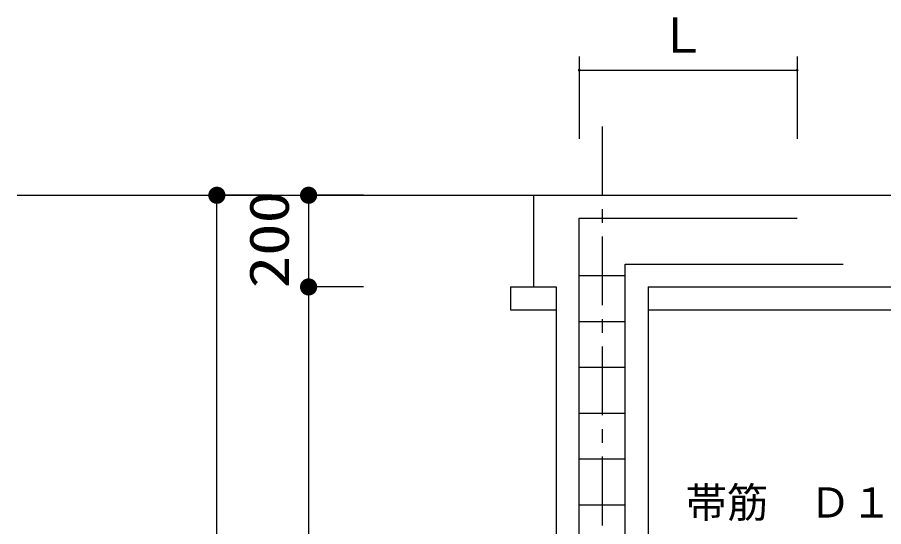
# Model space of a CAD drawing. Units: millimetres, scale not verified. Extents: x -8093 to 8093, y -5792 to 5792.
# Drawn here: x -1106 to 782, y 1785 to 2896 of the extents above; entities that cross this region are included whole.
import ezdxf
from ezdxf.enums import TextEntityAlignment as Align

# ---------------------------------------------------------------- set-up
doc = ezdxf.new("R2010")
doc.units = ezdxf.units.MM
doc.header["$LTSCALE"] = 30
doc.linetypes.add('CHAIN1', pattern=[8, 5, -1, 1, -1])
for name, color, linetype, lineweight in [('0-1_00クル-フ-0躯体', 3, 'Continuous', 25), ('0-3_00クル-フ-1機器', 2, 'Continuous', 25), ('0-4_00クル-フ-6寸法', 132, 'Continuous', 25), ('0-7_00クル-フ-2製作', 3, 'Continuous', 25)]:
    doc.layers.add(name, color=color, linetype=linetype, lineweight=lineweight)
doc.styles.add('ＭＳ ゴシック', font='')
doc.styles.get('ＭＳ ゴシック').set_extended_font_data('MS Gothic')

msp = doc.modelspace()

# ---------------------------------------------------------------- linework, layer by layer
at = {"layer": '0-1_00クル-フ-0躯体', "color": 2}
for p, q in [((118.72, 2811.08), (118.72, 2631.42)), ((593.72, 2811.08), (593.72, 2631.42)), ((118.72, 2781.08), (593.72, 2781.08))]:
    msp.add_line(p, q, dxfattribs=at)
at = {"layer": '0-1_00クル-フ-0躯体', "color": 5}
for points in [[(118.72, 2781.08), (115.72, 2781.26), (115.77, 2781.64)], [(118.72, 2781.08), (115.72, 2781.08), (115.72, 2781.26)], [(118.72, 2778.08), (115.72, 2781.08), (118.72, 2781.08)], [(118.72, 2778.08), (115.74, 2780.7), (115.72, 2781.08)], [(118.72, 2778.08), (115.81, 2780.33), (115.74, 2780.7)], [(118.72, 2781.08), (115.77, 2781.64), (115.87, 2782)], [(118.72, 2778.08), (115.93, 2779.97), (115.81, 2780.33)], [(118.72, 2781.08), (115.87, 2782), (116, 2782.35)], [(118.72, 2778.08), (116.09, 2779.63), (115.93, 2779.97)], [(118.72, 2781.08), (116, 2782.35), (116.19, 2782.68)], [(118.72, 2778.08), (116.29, 2779.31), (116.09, 2779.63)], [(118.72, 2781.08), (116.19, 2782.68), (116.41, 2782.99)], [(118.72, 2778.08), (116.53, 2779.02), (116.29, 2779.31)], [(118.72, 2781.08), (116.41, 2782.99), (116.67, 2783.26)], [(118.72, 2778.08), (116.81, 2778.76), (116.53, 2779.02)], [(118.72, 2781.08), (116.67, 2783.26), (116.96, 2783.5)], [(118.72, 2778.08), (117.11, 2778.54), (116.81, 2778.76)], [(118.72, 2781.08), (116.96, 2783.5), (117.27, 2783.7)], [(118.72, 2778.08), (117.44, 2778.36), (117.11, 2778.54)], [(118.72, 2781.08), (117.27, 2783.7), (117.61, 2783.86)], [(118.72, 2778.08), (117.79, 2778.22), (117.44, 2778.36)], [(118.72, 2781.08), (117.61, 2783.86), (117.97, 2783.98)], [(118.72, 2778.08), (118.16, 2778.13), (117.79, 2778.22)], [(118.72, 2781.08), (117.97, 2783.98), (118.34, 2784.05)], [(118.72, 2778.08), (118.53, 2778.08), (118.16, 2778.13)], [(118.72, 2781.08), (118.34, 2784.05), (118.72, 2784.08)], [(119.28, 2784.02), (118.72, 2784.08), (118.91, 2784.07)], [(119.28, 2784.02), (118.72, 2781.08), (118.72, 2784.08)], [(119.65, 2783.93), (118.72, 2781.08), (119.28, 2784.02)], [(120, 2783.79), (118.72, 2781.08), (119.65, 2783.93)], [(120.33, 2783.61), (118.72, 2781.08), (120, 2783.79)], [(120.63, 2783.39), (118.72, 2781.08), (120.33, 2783.61)], [(120.91, 2783.13), (118.72, 2781.08), (120.63, 2783.39)], [(121.15, 2782.84), (118.72, 2781.08), (120.91, 2783.13)], [(121.35, 2782.52), (118.72, 2781.08), (121.15, 2782.84)], [(121.51, 2782.18), (118.72, 2781.08), (121.35, 2782.52)], [(121.62, 2781.82), (118.72, 2781.08), (121.51, 2782.18)], [(121.7, 2781.45), (118.72, 2781.08), (121.62, 2781.82)], [(121.72, 2781.08), (118.72, 2781.08), (121.7, 2781.45)], [(121.71, 2780.89), (118.72, 2781.08), (121.72, 2781.08)], [(121.71, 2780.89), (118.72, 2778.08), (118.72, 2781.08)], [(121.67, 2780.51), (118.72, 2778.08), (121.71, 2780.89)], [(121.57, 2780.15), (118.72, 2778.08), (121.67, 2780.51)], [(121.43, 2779.8), (118.72, 2778.08), (121.57, 2780.15)], [(121.25, 2779.47), (118.72, 2778.08), (121.43, 2779.8)], [(121.03, 2779.16), (118.72, 2778.08), (121.25, 2779.47)], [(120.77, 2778.89), (118.72, 2778.08), (121.03, 2779.16)], [(120.48, 2778.65), (118.72, 2778.08), (120.77, 2778.89)], [(120.16, 2778.45), (118.72, 2778.08), (120.48, 2778.65)], [(119.82, 2778.29), (118.72, 2778.08), (120.16, 2778.45)], [(119.46, 2778.17), (118.72, 2778.08), (119.82, 2778.29)], [(119.09, 2778.1), (118.72, 2778.08), (119.46, 2778.17)], [(590.72, 2781.08), (590.77, 2781.64), (593.72, 2781.08)], [(590.72, 2781.08), (590.72, 2781.26), (590.77, 2781.64)], [(593.72, 2778.08), (590.72, 2781.08), (593.72, 2781.08)], [(593.72, 2778.08), (590.74, 2780.7), (590.72, 2781.08)], [(593.72, 2778.08), (590.81, 2780.33), (590.74, 2780.7)], [(593.72, 2781.08), (590.77, 2781.64), (590.87, 2782)], [(593.72, 2778.08), (590.93, 2779.97), (590.81, 2780.33)], [(593.72, 2781.08), (590.87, 2782), (591, 2782.35)], [(593.72, 2778.08), (591.09, 2779.63), (590.93, 2779.97)], [(593.72, 2781.08), (591, 2782.35), (591.19, 2782.68)], [(593.72, 2778.08), (591.29, 2779.31), (591.09, 2779.63)], [(593.72, 2781.08), (591.19, 2782.68), (591.41, 2782.99)], [(593.72, 2778.08), (591.53, 2779.02), (591.29, 2779.31)], [(593.72, 2781.08), (591.41, 2782.99), (591.67, 2783.26)], [(593.72, 2778.08), (591.81, 2778.76), (591.53, 2779.02)], [(593.72, 2781.08), (591.67, 2783.26), (591.96, 2783.5)], [(593.72, 2778.08), (592.11, 2778.54), (591.81, 2778.76)], [(593.72, 2781.08), (591.96, 2783.5), (592.27, 2783.7)], [(593.72, 2778.08), (592.44, 2778.36), (592.11, 2778.54)], [(593.72, 2781.08), (592.27, 2783.7), (592.61, 2783.86)], [(593.72, 2778.08), (592.79, 2778.22), (592.44, 2778.36)], [(593.72, 2781.08), (592.61, 2783.86), (592.97, 2783.98)], [(593.53, 2778.08), (592.79, 2778.22), (593.72, 2778.08)], [(593.16, 2778.13), (592.79, 2778.22), (593.53, 2778.08)], [(593.72, 2781.08), (592.97, 2783.98), (593.34, 2784.05)], [(593.72, 2781.08), (593.34, 2784.05), (593.72, 2784.08)], [(595, 2783.79), (593.72, 2784.08), (593.91, 2784.07)], [(595, 2783.79), (593.72, 2781.08), (593.72, 2784.08)], [(595.33, 2783.61), (593.72, 2781.08), (595, 2783.79)], [(595.63, 2783.39), (593.72, 2781.08), (595.33, 2783.61)], [(595.91, 2783.13), (593.72, 2781.08), (595.63, 2783.39)], [(596.15, 2782.84), (593.72, 2781.08), (595.91, 2783.13)], [(596.35, 2782.52), (593.72, 2781.08), (596.15, 2782.84)], [(596.51, 2782.18), (593.72, 2781.08), (596.35, 2782.52)], [(596.62, 2781.82), (593.72, 2781.08), (596.51, 2782.18)], [(596.7, 2781.45), (593.72, 2781.08), (596.62, 2781.82)], [(596.72, 2781.08), (593.72, 2781.08), (596.7, 2781.45)], [(596.71, 2780.89), (593.72, 2781.08), (596.72, 2781.08)], [(596.67, 2780.51), (593.72, 2781.08), (596.71, 2780.89)], [(596.57, 2780.15), (593.72, 2781.08), (596.67, 2780.51)], [(596.57, 2780.15), (593.72, 2778.08), (593.72, 2781.08)], [(596.43, 2779.8), (593.72, 2778.08), (596.57, 2780.15)], [(596.25, 2779.47), (593.72, 2778.08), (596.43, 2779.8)], [(596.03, 2779.16), (593.72, 2778.08), (596.25, 2779.47)], [(595.77, 2778.89), (593.72, 2778.08), (596.03, 2779.16)], [(595.48, 2778.65), (593.72, 2778.08), (595.77, 2778.89)], [(595.16, 2778.45), (593.72, 2778.08), (595.48, 2778.65)], [(594.82, 2778.29), (593.72, 2778.08), (595.16, 2778.45)], [(594.46, 2778.17), (593.72, 2778.08), (594.82, 2778.29)], [(594.09, 2778.1), (593.72, 2778.08), (594.46, 2778.17)], [(594.65, 2783.93), (593.91, 2784.07), (594.28, 2784.02)], [(595, 2783.79), (593.91, 2784.07), (594.65, 2783.93)]]:
    msp.add_solid(points, dxfattribs=at)
at = {"layer": '0-3_00クル-フ-1機器', "linetype": 'CHAIN1'}
msp.add_line((168.72, 2658.22), (168.72, 208.22), dxfattribs=at)
at = {"layer": '0-3_00クル-フ-1機器'}
for p, q in [((-1106.28, 2508.22), (2413.77, 2508.22)), ((18.72, 2508.22), (18.72, 2308.22)), ((-31.28, 2308.22), (-31.28, 2258.22)), ((-31.28, 2308.22), (68.72, 2308.22)), ((68.72, 2308.22), (68.72, 658.22)), ((268.72, 2308.22), (268.72, 658.22)), ((-31.28, 2258.22), (68.72, 2258.22)), ((268.72, 2258.22), (1988.72, 2258.22))]:
    msp.add_line(p, q, dxfattribs=at)
msp.add_lwpolyline([(268.72, 2308.22), (1988.72, 2308.22), (1988.72, 2258.22)], dxfattribs=at)
at = {"layer": '0-4_00クル-フ-6寸法', "color": 4}
for p, q in [((-551.28, 2508.22), (-671.28, 2508.22)), ((-671.28, 308.22), (-671.28, 2508.22)), ((-351.28, 2508.22), (-471.28, 2508.22)), ((-471.28, 2508.22), (-471.28, 2308.22)), ((-351.28, 2308.22), (-471.28, 2308.22)), ((-351.28, 2308.22), (-471.28, 2308.22)), ((-471.28, 2308.22), (-471.28, 658.22))]:
    msp.add_line(p, q, dxfattribs=at)
at = {"layer": '0-4_00クル-フ-6寸法'}
for points in [[(-671.28, 2508.22), (-689.7, 2511.73), (-689.12, 2514.01)], [(-671.28, 2508.22), (-689.12, 2514.01), (-688.25, 2516.2)], [(-671.28, 2508.22), (-688.25, 2516.2), (-687.12, 2518.26)], [(-671.28, 2508.22), (-687.12, 2518.26), (-685.73, 2520.17)], [(-671.28, 2508.22), (-685.73, 2520.17), (-684.12, 2521.89)], [(-671.28, 2508.22), (-684.12, 2521.89), (-682.31, 2523.39)], [(-671.28, 2508.22), (-682.31, 2523.39), (-680.32, 2524.65)], [(-671.28, 2508.22), (-680.32, 2524.65), (-678.19, 2525.65)], [(-671.28, 2508.22), (-678.19, 2525.65), (-675.95, 2526.38)], [(-671.28, 2508.22), (-675.95, 2526.38), (-673.63, 2526.82)], [(-671.28, 2508.22), (-673.63, 2526.82), (-671.28, 2526.97)], [(-671.28, 2508.22), (-671.28, 2526.97), (-668.93, 2526.82)], [(-671.28, 2508.22), (-668.93, 2526.82), (-666.62, 2526.38)], [(-671.28, 2508.22), (-666.62, 2526.38), (-664.38, 2525.65)], [(-671.28, 2508.22), (-664.38, 2525.65), (-662.25, 2524.65)], [(-671.28, 2508.22), (-662.25, 2524.65), (-660.26, 2523.39)], [(-671.28, 2508.22), (-660.26, 2523.39), (-658.45, 2521.89)], [(-671.28, 2508.22), (-658.45, 2521.89), (-656.84, 2520.17)], [(-671.28, 2508.22), (-656.84, 2520.17), (-655.45, 2518.26)], [(-671.28, 2508.22), (-655.45, 2518.26), (-654.32, 2516.2)], [(-671.28, 2508.22), (-654.32, 2516.2), (-653.45, 2514.01)], [(-671.28, 2508.22), (-653.45, 2514.01), (-652.87, 2511.73)], [(-471.28, 2508.22), (-489.7, 2511.73), (-489.12, 2514.01)], [(-471.28, 2508.22), (-489.12, 2514.01), (-488.25, 2516.2)], [(-471.28, 2508.22), (-488.25, 2516.2), (-487.12, 2518.26)], [(-471.28, 2508.22), (-487.12, 2518.26), (-485.73, 2520.17)], [(-471.28, 2508.22), (-485.73, 2520.17), (-484.12, 2521.89)], [(-471.28, 2508.22), (-484.12, 2521.89), (-482.31, 2523.39)], [(-471.28, 2508.22), (-482.31, 2523.39), (-480.32, 2524.65)], [(-471.28, 2508.22), (-480.32, 2524.65), (-478.19, 2525.65)], [(-471.28, 2508.22), (-478.19, 2525.65), (-475.95, 2526.38)], [(-471.28, 2508.22), (-475.95, 2526.38), (-473.63, 2526.82)], [(-471.28, 2508.22), (-473.63, 2526.82), (-471.28, 2526.97)], [(-471.28, 2508.22), (-471.28, 2526.97), (-468.93, 2526.82)], [(-471.28, 2508.22), (-468.93, 2526.82), (-466.62, 2526.38)], [(-471.28, 2508.22), (-466.62, 2526.38), (-464.38, 2525.65)], [(-471.28, 2508.22), (-464.38, 2525.65), (-462.25, 2524.65)], [(-471.28, 2508.22), (-462.25, 2524.65), (-460.26, 2523.39)], [(-471.28, 2508.22), (-460.26, 2523.39), (-458.45, 2521.89)], [(-471.28, 2508.22), (-458.45, 2521.89), (-456.84, 2520.17)], [(-471.28, 2508.22), (-456.84, 2520.17), (-455.45, 2518.26)], [(-471.28, 2508.22), (-455.45, 2518.26), (-454.32, 2516.2)], [(-471.28, 2508.22), (-454.32, 2516.2), (-453.45, 2514.01)], [(-471.28, 2508.22), (-453.45, 2514.01), (-452.87, 2511.73)], [(-671.28, 2508.22), (-690, 2509.4), (-689.7, 2511.73)], [(-671.28, 2508.22), (-690, 2507.04), (-690, 2509.4)], [(-671.28, 2508.22), (-689.7, 2504.7), (-690, 2507.04)], [(-671.28, 2508.22), (-689.12, 2502.42), (-689.7, 2504.7)], [(-671.28, 2508.22), (-688.25, 2500.23), (-689.12, 2502.42)], [(-671.28, 2508.22), (-687.12, 2498.17), (-688.25, 2500.23)], [(-671.28, 2508.22), (-685.73, 2496.27), (-687.12, 2498.17)], [(-671.28, 2508.22), (-684.12, 2494.55), (-685.73, 2496.27)], [(-671.28, 2508.22), (-682.31, 2493.05), (-684.12, 2494.55)], [(-671.28, 2508.22), (-680.32, 2491.79), (-682.31, 2493.05)], [(-671.28, 2508.22), (-678.19, 2490.78), (-680.32, 2491.79)], [(-671.28, 2508.22), (-675.95, 2490.06), (-678.19, 2490.78)], [(-671.28, 2508.22), (-673.63, 2489.62), (-675.95, 2490.06)], [(-671.28, 2508.22), (-671.28, 2489.47), (-673.63, 2489.62)], [(-671.28, 2508.22), (-652.87, 2511.73), (-652.57, 2509.4)], [(-671.28, 2508.22), (-652.57, 2509.4), (-652.57, 2507.04)], [(-671.28, 2508.22), (-668.93, 2489.62), (-671.28, 2489.47)], [(-671.28, 2508.22), (-666.62, 2490.06), (-668.93, 2489.62)], [(-671.28, 2508.22), (-664.38, 2490.78), (-666.62, 2490.06)], [(-671.28, 2508.22), (-662.25, 2491.79), (-664.38, 2490.78)], [(-671.28, 2508.22), (-660.26, 2493.05), (-662.25, 2491.79)], [(-671.28, 2508.22), (-658.45, 2494.55), (-660.26, 2493.05)], [(-671.28, 2508.22), (-656.84, 2496.27), (-658.45, 2494.55)], [(-671.28, 2508.22), (-655.45, 2498.17), (-656.84, 2496.27)], [(-671.28, 2508.22), (-654.32, 2500.23), (-655.45, 2498.17)], [(-671.28, 2508.22), (-653.45, 2502.42), (-654.32, 2500.23)], [(-671.28, 2508.22), (-652.87, 2504.7), (-653.45, 2502.42)], [(-671.28, 2508.22), (-652.57, 2507.04), (-652.87, 2504.7)], [(-471.28, 2508.22), (-490, 2509.4), (-489.7, 2511.73)], [(-471.28, 2508.22), (-490, 2507.04), (-490, 2509.4)], [(-471.28, 2508.22), (-489.7, 2504.7), (-490, 2507.04)], [(-471.28, 2508.22), (-489.12, 2502.42), (-489.7, 2504.7)], [(-471.28, 2508.22), (-488.25, 2500.23), (-489.12, 2502.42)], [(-471.28, 2508.22), (-487.12, 2498.17), (-488.25, 2500.23)], [(-471.28, 2508.22), (-485.73, 2496.27), (-487.12, 2498.17)], [(-471.28, 2508.22), (-484.12, 2494.55), (-485.73, 2496.27)], [(-471.28, 2508.22), (-482.31, 2493.05), (-484.12, 2494.55)], [(-471.28, 2508.22), (-480.32, 2491.79), (-482.31, 2493.05)], [(-471.28, 2508.22), (-478.19, 2490.78), (-480.32, 2491.79)], [(-471.28, 2508.22), (-475.95, 2490.06), (-478.19, 2490.78)], [(-471.28, 2508.22), (-473.63, 2489.62), (-475.95, 2490.06)], [(-471.28, 2508.22), (-471.28, 2489.47), (-473.63, 2489.62)], [(-471.28, 2508.22), (-452.87, 2511.73), (-452.57, 2509.4)], [(-471.28, 2508.22), (-452.57, 2509.4), (-452.57, 2507.04)], [(-471.28, 2508.22), (-468.93, 2489.62), (-471.28, 2489.47)], [(-471.28, 2508.22), (-466.62, 2490.06), (-468.93, 2489.62)], [(-471.28, 2508.22), (-464.38, 2490.78), (-466.62, 2490.06)], [(-471.28, 2508.22), (-462.25, 2491.79), (-464.38, 2490.78)], [(-471.28, 2508.22), (-460.26, 2493.05), (-462.25, 2491.79)], [(-471.28, 2508.22), (-458.45, 2494.55), (-460.26, 2493.05)], [(-471.28, 2508.22), (-456.84, 2496.27), (-458.45, 2494.55)], [(-471.28, 2508.22), (-455.45, 2498.17), (-456.84, 2496.27)], [(-471.28, 2508.22), (-454.32, 2500.23), (-455.45, 2498.17)], [(-471.28, 2508.22), (-453.45, 2502.42), (-454.32, 2500.23)], [(-471.28, 2508.22), (-452.87, 2504.7), (-453.45, 2502.42)], [(-471.28, 2508.22), (-452.57, 2507.04), (-452.87, 2504.7)], [(-471.28, 2308.22), (-484.12, 2321.89), (-482.31, 2323.39)], [(-471.28, 2308.22), (-484.12, 2321.89), (-482.31, 2323.39)], [(-471.28, 2308.22), (-482.31, 2323.39), (-480.32, 2324.65)], [(-471.28, 2308.22), (-482.31, 2323.39), (-480.32, 2324.65)], [(-471.28, 2308.22), (-480.32, 2324.65), (-478.19, 2325.65)], [(-471.28, 2308.22), (-480.32, 2324.65), (-478.19, 2325.65)], [(-471.28, 2308.22), (-478.19, 2325.65), (-475.95, 2326.38)], [(-471.28, 2308.22), (-478.19, 2325.65), (-475.95, 2326.38)], [(-471.28, 2308.22), (-475.95, 2326.38), (-473.63, 2326.82)], [(-471.28, 2308.22), (-475.95, 2326.38), (-473.63, 2326.82)], [(-471.28, 2308.22), (-473.63, 2326.82), (-471.28, 2326.97)], [(-471.28, 2308.22), (-473.63, 2326.82), (-471.28, 2326.97)], [(-471.28, 2308.22), (-471.28, 2326.97), (-468.93, 2326.82)], [(-471.28, 2308.22), (-471.28, 2326.97), (-468.93, 2326.82)], [(-471.28, 2308.22), (-468.93, 2326.82), (-466.62, 2326.38)], [(-471.28, 2308.22), (-468.93, 2326.82), (-466.62, 2326.38)], [(-471.28, 2308.22), (-466.62, 2326.38), (-464.38, 2325.65)], [(-471.28, 2308.22), (-466.62, 2326.38), (-464.38, 2325.65)], [(-471.28, 2308.22), (-464.38, 2325.65), (-462.25, 2324.65)], [(-471.28, 2308.22), (-464.38, 2325.65), (-462.25, 2324.65)], [(-471.28, 2308.22), (-462.25, 2324.65), (-460.26, 2323.39)], [(-471.28, 2308.22), (-462.25, 2324.65), (-460.26, 2323.39)], [(-471.28, 2308.22), (-460.26, 2323.39), (-458.45, 2321.89)], [(-471.28, 2308.22), (-460.26, 2323.39), (-458.45, 2321.89)], [(-471.28, 2308.22), (-490, 2309.4), (-489.7, 2311.73)], [(-471.28, 2308.22), (-490, 2309.4), (-489.7, 2311.73)], [(-471.28, 2308.22), (-490, 2307.04), (-490, 2309.4)], [(-471.28, 2308.22), (-490, 2307.04), (-490, 2309.4)], [(-471.28, 2308.22), (-489.7, 2304.7), (-490, 2307.04)], [(-471.28, 2308.22), (-489.7, 2304.7), (-490, 2307.04)], [(-471.28, 2308.22), (-489.7, 2311.73), (-489.12, 2314.01)], [(-471.28, 2308.22), (-489.7, 2311.73), (-489.12, 2314.01)], [(-471.28, 2308.22), (-489.12, 2302.42), (-489.7, 2304.7)], [(-471.28, 2308.22), (-489.12, 2302.42), (-489.7, 2304.7)], [(-471.28, 2308.22), (-489.12, 2314.01), (-488.25, 2316.2)], [(-471.28, 2308.22), (-489.12, 2314.01), (-488.25, 2316.2)], [(-471.28, 2308.22), (-488.25, 2300.23), (-489.12, 2302.42)], [(-471.28, 2308.22), (-488.25, 2300.23), (-489.12, 2302.42)], [(-471.28, 2308.22), (-488.25, 2316.2), (-487.12, 2318.26)], [(-471.28, 2308.22), (-488.25, 2316.2), (-487.12, 2318.26)], [(-471.28, 2308.22), (-487.12, 2298.17), (-488.25, 2300.23)], [(-471.28, 2308.22), (-487.12, 2298.17), (-488.25, 2300.23)], [(-471.28, 2308.22), (-487.12, 2318.26), (-485.73, 2320.17)], [(-471.28, 2308.22), (-487.12, 2318.26), (-485.73, 2320.17)], [(-471.28, 2308.22), (-485.73, 2296.27), (-487.12, 2298.17)], [(-471.28, 2308.22), (-485.73, 2296.27), (-487.12, 2298.17)], [(-471.28, 2308.22), (-485.73, 2320.17), (-484.12, 2321.89)], [(-471.28, 2308.22), (-485.73, 2320.17), (-484.12, 2321.89)], [(-471.28, 2308.22), (-484.12, 2294.55), (-485.73, 2296.27)], [(-471.28, 2308.22), (-484.12, 2294.55), (-485.73, 2296.27)], [(-471.28, 2308.22), (-482.31, 2293.05), (-484.12, 2294.55)], [(-471.28, 2308.22), (-482.31, 2293.05), (-484.12, 2294.55)], [(-471.28, 2308.22), (-480.32, 2291.79), (-482.31, 2293.05)], [(-471.28, 2308.22), (-480.32, 2291.79), (-482.31, 2293.05)], [(-471.28, 2308.22), (-478.19, 2290.78), (-480.32, 2291.79)], [(-471.28, 2308.22), (-478.19, 2290.78), (-480.32, 2291.79)], [(-471.28, 2308.22), (-475.95, 2290.06), (-478.19, 2290.78)], [(-471.28, 2308.22), (-475.95, 2290.06), (-478.19, 2290.78)], [(-471.28, 2308.22), (-473.63, 2289.62), (-475.95, 2290.06)], [(-471.28, 2308.22), (-473.63, 2289.62), (-475.95, 2290.06)], [(-471.28, 2308.22), (-471.28, 2289.47), (-473.63, 2289.62)], [(-471.28, 2308.22), (-471.28, 2289.47), (-473.63, 2289.62)], [(-471.28, 2308.22), (-458.45, 2321.89), (-456.84, 2320.17)], [(-471.28, 2308.22), (-458.45, 2321.89), (-456.84, 2320.17)], [(-471.28, 2308.22), (-456.84, 2320.17), (-455.45, 2318.26)], [(-471.28, 2308.22), (-456.84, 2320.17), (-455.45, 2318.26)], [(-471.28, 2308.22), (-455.45, 2318.26), (-454.32, 2316.2)], [(-471.28, 2308.22), (-455.45, 2318.26), (-454.32, 2316.2)], [(-471.28, 2308.22), (-454.32, 2316.2), (-453.45, 2314.01)], [(-471.28, 2308.22), (-454.32, 2316.2), (-453.45, 2314.01)], [(-471.28, 2308.22), (-453.45, 2314.01), (-452.87, 2311.73)], [(-471.28, 2308.22), (-453.45, 2314.01), (-452.87, 2311.73)], [(-471.28, 2308.22), (-452.87, 2311.73), (-452.57, 2309.4)], [(-471.28, 2308.22), (-452.87, 2311.73), (-452.57, 2309.4)], [(-471.28, 2308.22), (-452.57, 2309.4), (-452.57, 2307.04)], [(-471.28, 2308.22), (-452.57, 2309.4), (-452.57, 2307.04)], [(-471.28, 2308.22), (-468.93, 2289.62), (-471.28, 2289.47)], [(-471.28, 2308.22), (-466.62, 2290.06), (-468.93, 2289.62)], [(-471.28, 2308.22), (-464.38, 2290.78), (-466.62, 2290.06)], [(-471.28, 2308.22), (-462.25, 2291.79), (-464.38, 2290.78)], [(-471.28, 2308.22), (-460.26, 2293.05), (-462.25, 2291.79)], [(-471.28, 2308.22), (-458.45, 2294.55), (-460.26, 2293.05)], [(-471.28, 2308.22), (-456.84, 2296.27), (-458.45, 2294.55)], [(-471.28, 2308.22), (-455.45, 2298.17), (-456.84, 2296.27)], [(-471.28, 2308.22), (-454.32, 2300.23), (-455.45, 2298.17)], [(-471.28, 2308.22), (-453.45, 2302.42), (-454.32, 2300.23)], [(-471.28, 2308.22), (-452.87, 2304.7), (-453.45, 2302.42)], [(-471.28, 2308.22), (-452.57, 2307.04), (-452.87, 2304.7)], [(-471.28, 2308.22), (-468.93, 2289.62), (-471.28, 2289.47)], [(-471.28, 2308.22), (-466.62, 2290.06), (-468.93, 2289.62)], [(-471.28, 2308.22), (-464.38, 2290.78), (-466.62, 2290.06)], [(-471.28, 2308.22), (-462.25, 2291.79), (-464.38, 2290.78)], [(-471.28, 2308.22), (-460.26, 2293.05), (-462.25, 2291.79)], [(-471.28, 2308.22), (-458.45, 2294.55), (-460.26, 2293.05)], [(-471.28, 2308.22), (-456.84, 2296.27), (-458.45, 2294.55)], [(-471.28, 2308.22), (-455.45, 2298.17), (-456.84, 2296.27)], [(-471.28, 2308.22), (-454.32, 2300.23), (-455.45, 2298.17)], [(-471.28, 2308.22), (-453.45, 2302.42), (-454.32, 2300.23)], [(-471.28, 2308.22), (-452.87, 2304.7), (-453.45, 2302.42)], [(-471.28, 2308.22), (-452.57, 2307.04), (-452.87, 2304.7)]]:
    msp.add_solid(points, dxfattribs=at)
at = {"layer": '0-7_00クル-フ-2製作'}
for p, q in [((218.72, 608.22), (218.72, 2358.22)), ((218.72, 2358.22), (693.72, 2358.22)), ((118.72, 2333.22), (218.72, 2333.22)), ((118.72, 2233.22), (218.72, 2233.22)), ((118.72, 2133.22), (218.72, 2133.22)), ((118.72, 2033.22), (218.72, 2033.22)), ((118.72, 1933.22), (218.72, 1933.22)), ((118.72, 1833.22), (218.72, 1833.22))]:
    msp.add_line(p, q, dxfattribs=at)
msp.add_lwpolyline([(118.72, 508.22), (118.72, 2458.22), (593.72, 2458.22)], dxfattribs=at)

# ---------------------------------------------------------------- texts
at = {"layer": '0-1_00クル-フ-0躯体', "color": 4, "style": 'ＭＳ ゴシック'}
for s, height, p in [('Ｌ', 76.98, (291.22, 2796.08)), ('帯筋\u3000Ｄ１０－１００＠', 65.98, (350.75, 1785.31))]:
    msp.add_text(s, height=height, dxfattribs=at).set_placement(p, align=Align.BOTTOM_LEFT)
at = {"layer": '0-4_00クル-フ-6寸法', "color": 3, "style": 'ＭＳ ゴシック', "width": 1.2}
msp.add_text('200', height=86.66, rotation=90, dxfattribs=at).set_placement((-488.38, 2305.36), align=Align.BOTTOM_LEFT)

doc.saveas('drawing.dxf')
